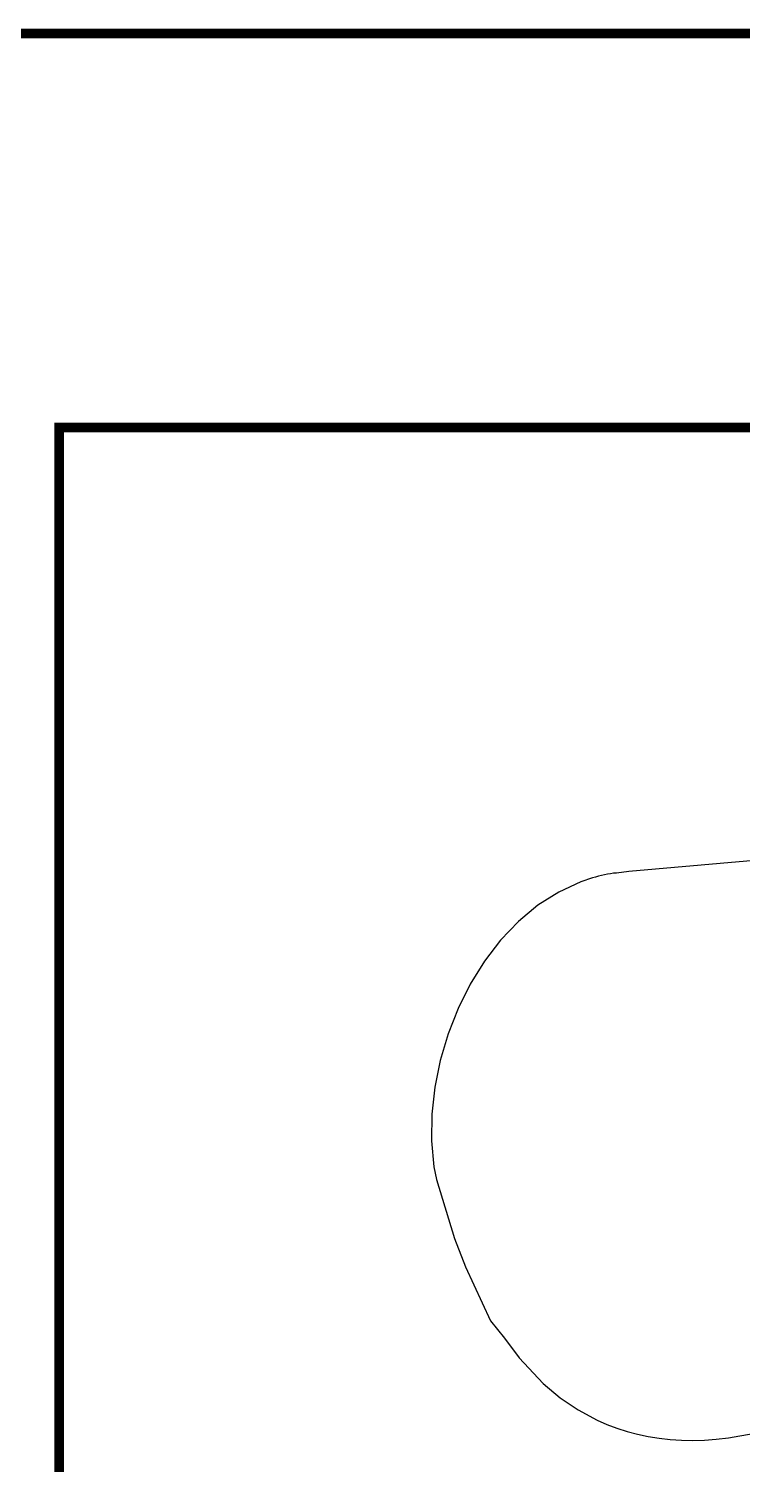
# Model space of a CAD drawing. Header units: millimetres. Extents: x 210628 to 232146, y -111309 to -91563.
# Drawn here: x 222963 to 224331, y -95860 to -93110 of the extents above; entities that cross this region are included whole.
import ezdxf

# ---------------------------------------------------------------- set-up
doc = ezdxf.new("R2010")
doc.units = ezdxf.units.MM
doc.layers.get('0').update_dxf_attribs({"lineweight": 20})
doc.layers.add('XR_FA_ARC_F0_UNIFREE$0$A960MN_Other Building', color=8, linetype='Continuous')

msp = doc.modelspace()

# ---------------------------------------------------------------- linework, layer by layer
at = {"color": 2, "const_width": 18.49}
for points in [[(218202.73, -93118.93), (227509.73, -93118.93), (227509.73, -97685.45), (218202.73, -97685.45)], [(223022.05, -96738.61), (223022.05, -93873.52), (226974.78, -93873.52), (226974.78, -96738.61)]]:
    msp.add_lwpolyline(points, close=True, dxfattribs=at)
at = {"layer": 'XR_FA_ARC_F0_UNIFREE$0$A960MN_Other Building', "elevation": 0}
msp.add_lwpolyline([(225193.41, -94629.89), (224113.82, -94724.33), (224090.42, -94727.26, 0.0591467), (224044.22, -94736.7), (224021.9, -94744.09), (223979.28, -94763.81), (223939.22, -94789.06), (223902.01, -94819.96), (223867.89, -94855.86), (223837.11, -94896.06), (223809.9, -94939.89), (223786.51, -94986.65), (223767.17, -95035.65), (223752.14, -95086.19), (223741.64, -95137.58), (223735.94, -95189.15), (223735.25, -95240.18), (223739.84, -95290), (223744.92, -95314.41), (223779.49, -95427.59), (223800.64, -95481.43), (223848.49, -95584.92), (223875.15, -95618.52), (223903.6, -95656.11), (223949.57, -95704.93), (223982.39, -95732.45), (224016.92, -95755.97), (224053.14, -95775.48), (224071.87, -95783.75), (224091.02, -95791.02), (224110.57, -95797.3), (224130.54, -95802.58), (224150.9, -95806.87), (224171.67, -95810.18), (224192.84, -95812.5), (224214.41, -95813.83), (224236.37, -95814.17), (224258.72, -95813.54), (224281.45, -95811.92), (224304.57, -95809.32), (224351.96, -95801.18)], format="xyb", dxfattribs=at)

doc.saveas('drawing.dxf')
